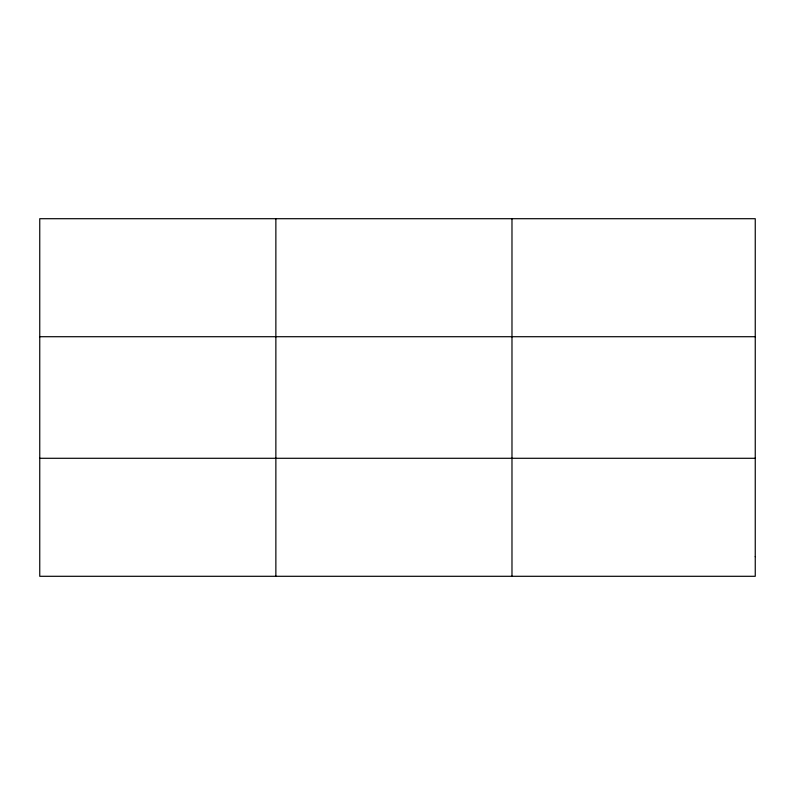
<?xml version="1.0" encoding="UTF-8"?>
<svg xmlns="http://www.w3.org/2000/svg" width="795" height="795" viewBox="0 0 795 795"><rect width="100%" height="100%" fill="white"/><g stroke="black" fill="none" stroke-linecap="round" stroke-linejoin="round"><path stroke-width="1.19" d="M275.865 218.705L275.865 576.295M511.98 218.705L511.98 576.295M39.75 336.712L755.25 336.712M39.75 458.288L755.25 458.288M755.25 556.629L755.25 576.295L39.75 576.295L39.75 218.705L755.25 218.705L755.25 556.629"/></g></svg>
